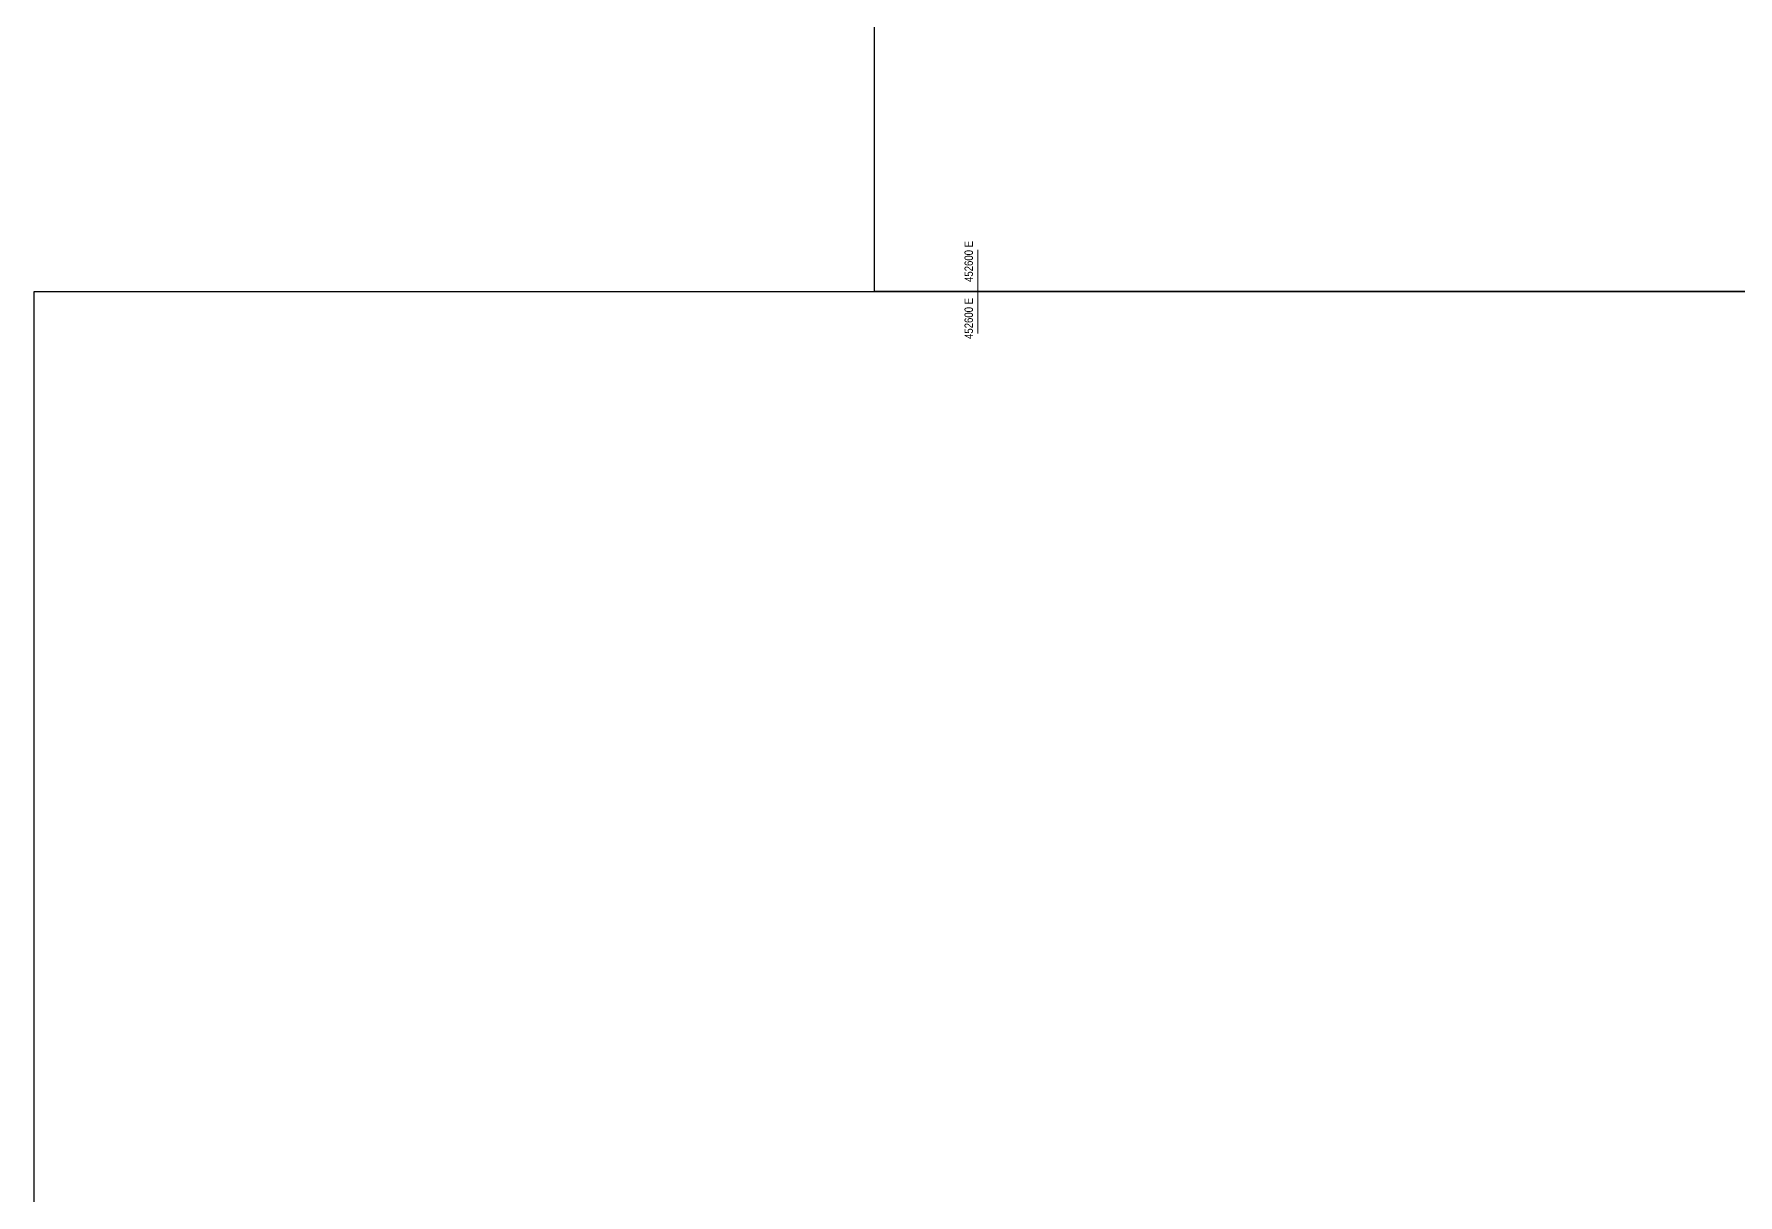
# Model space of a CAD drawing. Extents: x 452260 to 454003, y 451265 to 453203.
# Drawn here: x 452487.3 to 452690.8, y 452618.9 to 452757.6 of the extents above; entities that cross this region are included whole.
import ezdxf

# ---------------------------------------------------------------- set-up
doc = ezdxf.new("R2010")
doc.units = 0
doc.header["$LTSCALE"] = 0.7
doc.header["$MEASUREMENT"] = 0
doc.layers.add('Border', color=7, linetype='Continuous', lineweight=25)
doc.layers.add('FPS_Grid', color=7, linetype='Continuous', lineweight=13)
doc.styles.get("Standard").update_dxf_attribs({"font": 'ARIALN.TTF'})

msp = doc.modelspace()

# ---------------------------------------------------------------- linework, layer by layer
at = {"layer": 'Border'}
for points in [[(452587.68, 453140.97), (453126.3, 453140.97), (453126.3, 452726.87), (452587.68, 452726.87)], [(452487.26, 452726.87), (453025.89, 452726.87), (453025.89, 452312.76), (452487.26, 452312.76)]]:
    msp.add_lwpolyline(points, close=True, dxfattribs=at)
at = {"layer": 'FPS_Grid'}
for p, q in [((452600, 452726.87), (452600, 452731.87)), ((452600, 452721.87), (452600, 452726.87))]:
    msp.add_line(p, q, dxfattribs=at)

# ---------------------------------------------------------------- texts
for p in [(452599.43, 452728.01), (452599.43, 452721.2)]:
    msp.add_text('452600 E', height=1, rotation=90, dxfattribs=at).set_placement(p)

doc.saveas('drawing.dxf')
